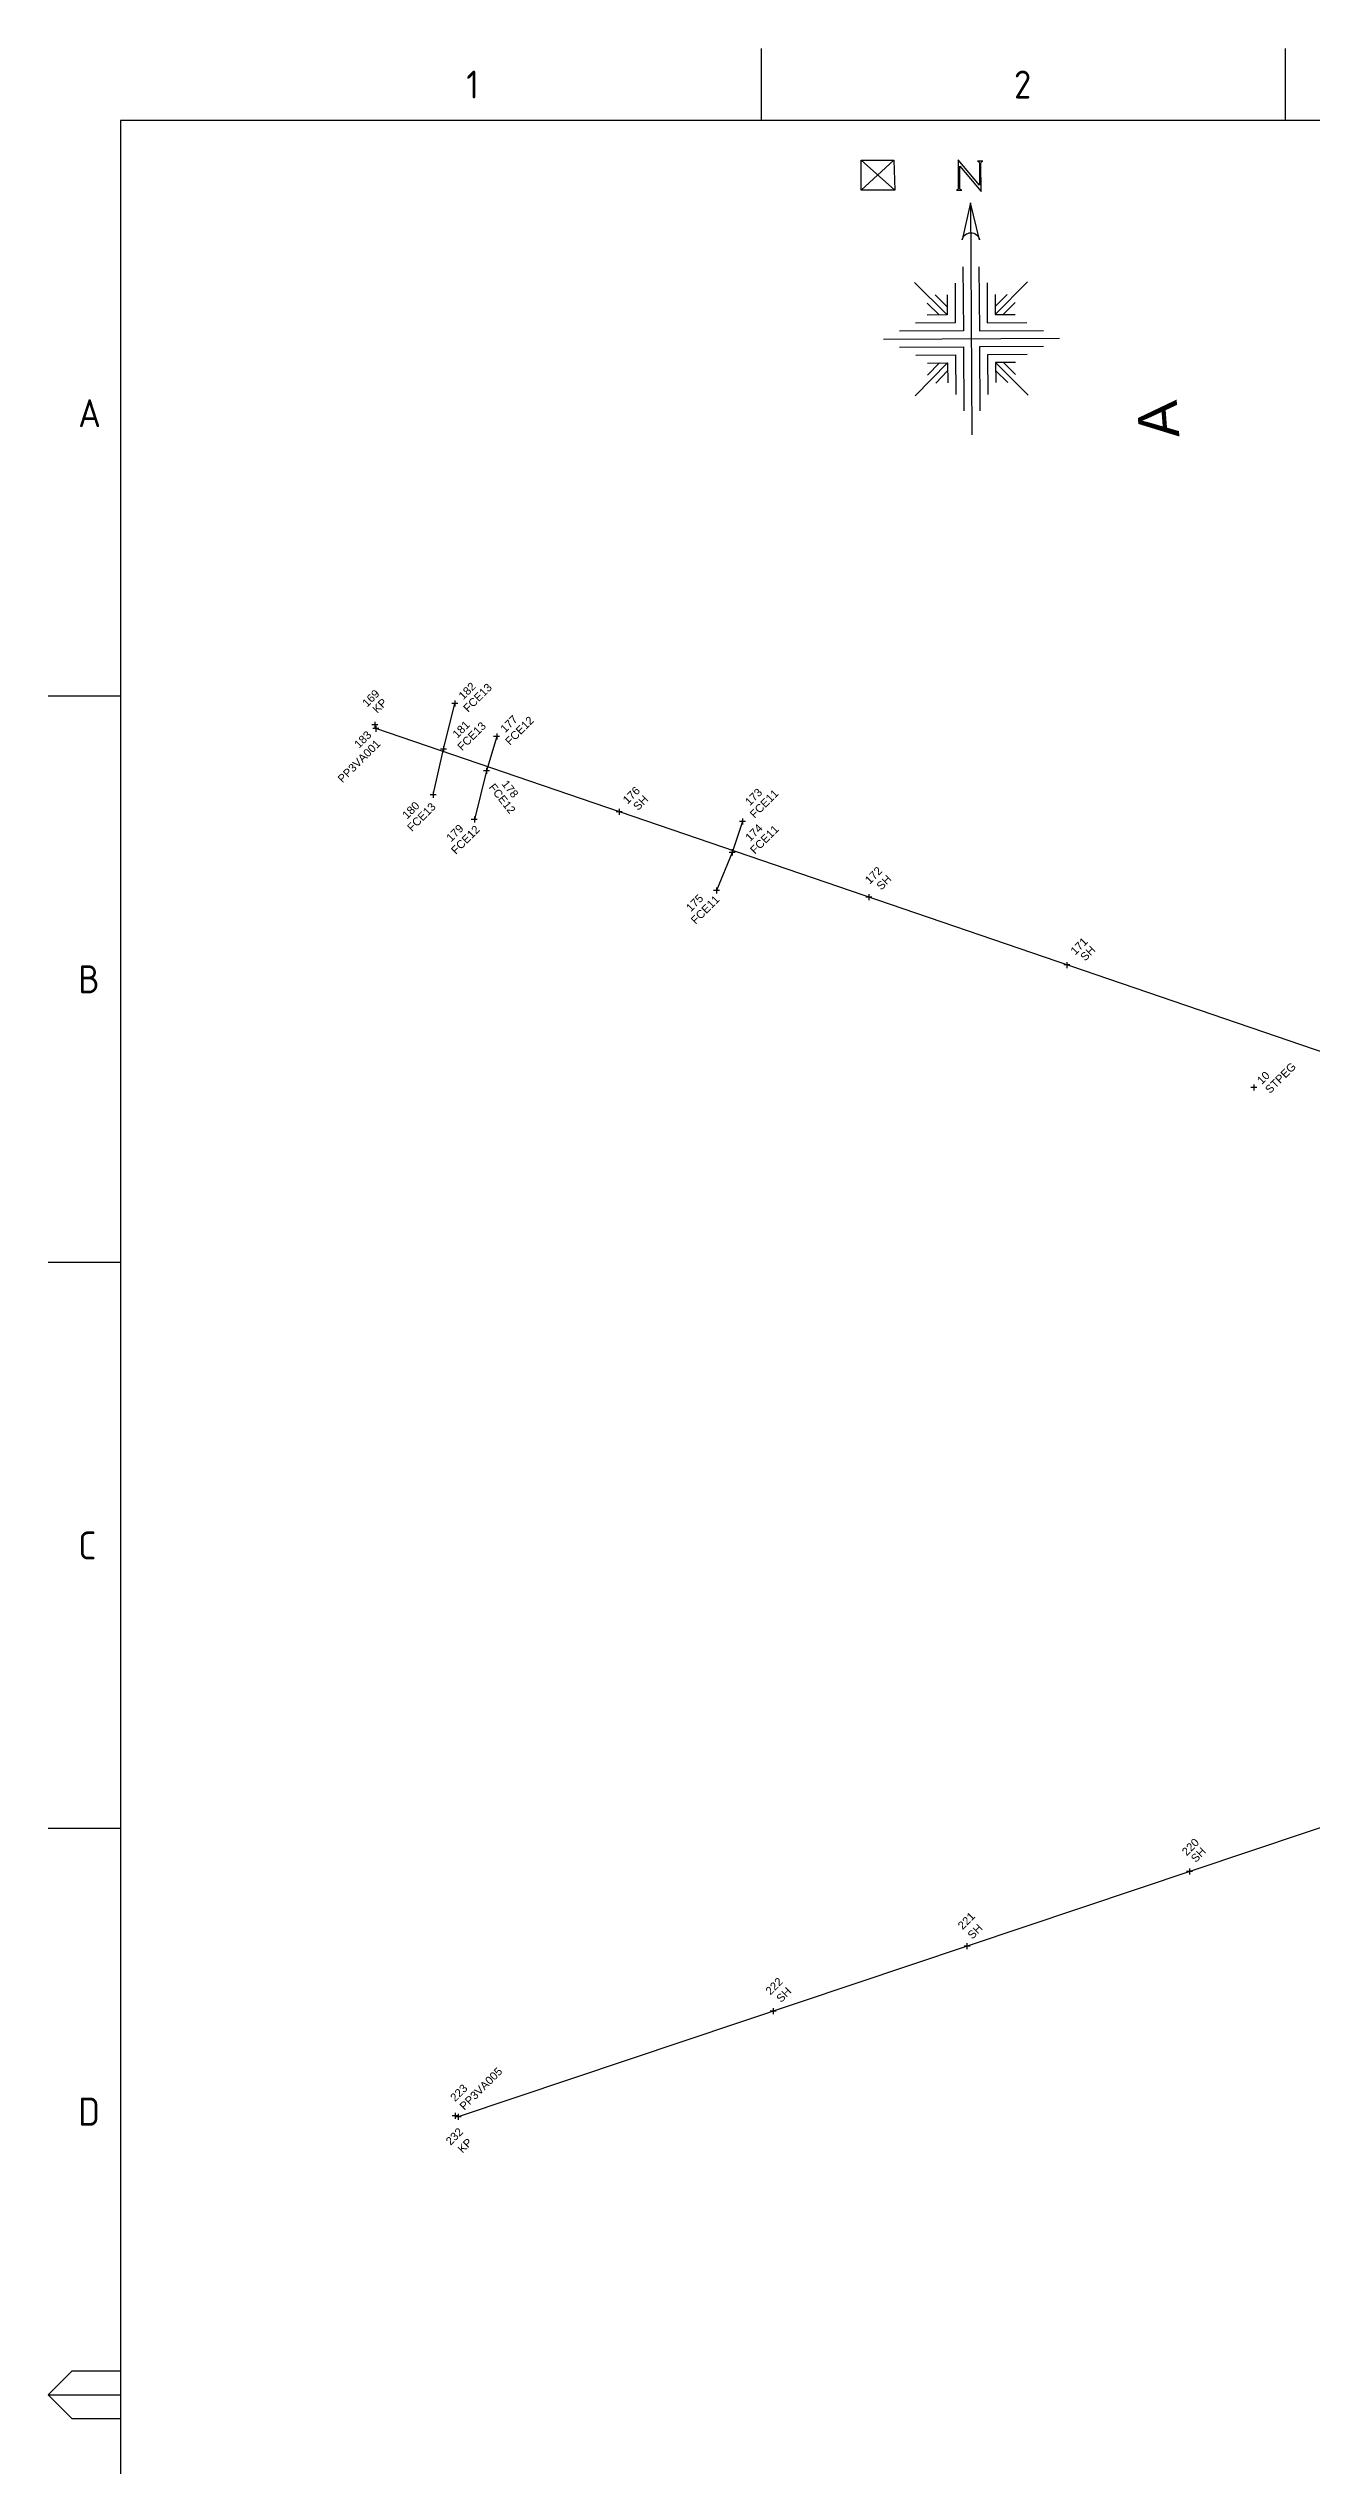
# Paper-space layout 'Survey' of a CAD drawing. Header units: metres, sheet in millimetres. Extents: x -21 to 813, y -3 to 583.
# Drawn here: x -20.5 to 137.4, y 281.3 to 583.4 of the extents above; entities that cross this region are included whole.
import ezdxf
from ezdxf.enums import TextEntityAlignment as Align

# ---------------------------------------------------------------- set-up
doc = ezdxf.new("R2010")
doc.units = ezdxf.units.M
doc.layers.get('0').update_dxf_attribs({"color": 6})
doc.layers.add('Notes', color=7, linetype='Continuous')
doc.layers.add('SupportsUG_SP_EXT', color=7, linetype='Continuous')
doc.layers.add('Viewports', color=6, linetype='Continuous', plot=False)
doc.styles.add('ARIAL', font='arial.ttf', dxfattribs={"height": 2})
doc.styles.add('iecARIAL', font='arial.ttf', dxfattribs={"height": 2})
doc.styles.add('iecISOCP', font='isocp.shx')
doc.styles.get("Standard").update_dxf_attribs({"font": 'arial.ttf'})
doc.linetypes.add('Cable 1A', pattern='A,7,-3,["/",Standard,S=1.5,R=0,X=-1.8,Y=-0.7],-0.001', length=10.001)

# ---------------------------------------------------------------- blocks, each defined once
blk = doc.blocks.new('A1_FRAME_TITLE')
at = {"layer": 'Notes', "linetype": 'Continuous'}
for p, q in [((89.14, 574.39), (89.14, 583.39)), ((154.65, 574.39), (154.65, 583.39)), ((9, 502.43), (0, 502.43)), ((8.99, 431.68), (0, 431.68)), ((8.99, 360.93), (0, 360.93)), ((0, 290.18), (3, 293.18)), ((3, 293.18), (8.99, 293.18)), ((0, 290.18), (9, 290.18)), ((3, 287.18), (0, 290.18)), ((8.99, 287.18), (3, 287.18))]:
    blk.add_line(p, q, dxfattribs=at)
at = {"layer": 'Notes', "color": 3, "linetype": 'Continuous'}
blk.add_line((9, 574.39), (9, 5.97), dxfattribs=at)
at = {"layer": 'Notes', "color": 3, "linetype": 'Continuous', "flags": 128}
for points in [[(149.5, 574.39), (9, 574.39)], [(824.37, 574.39), (149.5, 574.39)]]:
    blk.add_lwpolyline(points, dxfattribs=at)
blk.add_attdef('DRAFT_NUM', (29.9, 23.29), '', height=2.5, rotation=90)
at = {"layer": 'Notes', "color": 7, "style": 'iecISOCP'}
for s, p in [('1', (52.24, 577.12)), ('2', (120.7, 577.12)), ('A', (3.74, 536.06)), ('B', (3.74, 465.31)), ('C', (3.74, 394.56)), ('D', (3.74, 323.81))]:
    blk.add_text(s, height=3.5, dxfattribs=at).set_placement(p)
at = {"layer": 'Notes', "color": 7, "style": 'iecISOCP', "flags": 8}
blk.add_attdef('VERSION_NO', text='', height=2.5, rotation=90, dxfattribs=at).set_placement((302.04, 43.81), align=Align.MIDDLE_CENTER)
at = {"layer": 'Notes', "color": 7, "style": 'iecISOCP'}
for tag, p in [('CAP_NO', (513.19, 43.46)), ('IE_NUM', (513.05, 37.81)), ('REF_No_1', (335.24, 32.31)), ('REF_1', (362.52, 32.31)), ('GEN_WO', (441.71, 31.76)), ('HV_SWITCH', (513.46, 32.16)), ('REF_No_2', (335.24, 26.31)), ('REF_2', (362.52, 26.31)), ('OH_WO', (441.71, 25.81)), ('UBD_REF', (513.05, 25.83)), ('REF_No_3', (335.24, 20.31)), ('REF_3', (362.52, 20.31)), ('UG_WO', (441.71, 20.05)), ('GIS_MAP_No', (513.05, 20.04)), ('REF_No_4', (335.24, 14.31)), ('REF_4', (362.52, 14.31)), ('SUB_WO', (441.71, 13.81)), ('HV_OP_DIAG', (513.33, 14.2)), ('LGA', (512.95, 7.78))]:
    blk.add_attdef(tag, p, '', height=2.5, dxfattribs=at)
at = {"layer": 'Notes', "style": 'iecISOCP'}
for tag, p in [('T1', (684.37, 39.47)), ('T2', (684.37, 34.35)), ('T3', (684.37, 28.92)), ('T4', (684.37, 23.66)), ('T5', (684.37, 18.23)), ('T6', (684.37, 12.97))]:
    blk.add_attdef(tag, text='', height=3.5, dxfattribs=at).set_placement(p, align=Align.CENTER)
at = {"layer": 'Notes', "color": 7, "style": 'iecISOCP'}
for tag, p in [('scale', (567.76, 33.27)), ('DRAWN', (567.76, 24.93)), ('DATE', (567.76, 16.88)), ('CHD', (567.76, 8.37)), ('DESIGN', (605.62, 9.15))]:
    blk.add_attdef(tag, text='', height=2.5, dxfattribs=at).set_placement(p, align=Align.CENTER)
at = {"layer": 'Notes', "color": 4, "style": 'iecISOCP'}
blk.add_attdef('NUM', text='', height=7, dxfattribs=at).set_placement((792.37, 20.12), align=Align.MIDDLE_CENTER)
at = {"layer": 'Notes', "color": 1, "style": 'iecISOCP'}
blk.add_attdef('REV', text='', height=5, dxfattribs=at).set_placement((820.05, 17.1), align=Align.CENTER)
at = {"layer": 'Notes', "color": 7, "style": 'iecISOCP'}
for tag, p in [('NS', (790.71, 8.12)), ('SHTS', (805.41, 8.12))]:
    blk.add_attdef(tag, text='', height=2.5, dxfattribs=at).set_placement(p, align=Align.MIDDLE)
at = {"layer": 'Notes', "style": 'iecISOCP'}
blk.add_attdef('ExportID', (9.08, 2.39), '', height=2.5, dxfattribs=at)
at = {"layer": 'Notes', "style": 'iecISOCP', "flags": 1}
for tag, p in [('ProjectType', (14.17, -26.8)), ('ProjectNumber', (23.56, -26.82)), ('DrawingNumber', (35.51, -26.8)), ('ProjectDescription', (47.56, -26.83)), ('ExportDate', (60.28, -26.79)), ('ExportUserName', (69.15, -26.8)), ('DesignerCompanyName', (81.48, -26.79)), ('ExportAreaOfInterest', (97.1, -26.81)), ('GIS_SUCCESS', (112, -26.78)), ('CAD_SUCCESS', (121.79, -26.78)), ('DEPOTCODE', (132.11, -26.88)), ('ExportCategories', (140.08, -26.8)), ('Comments', (154.38, -26.88))]:
    blk.add_attdef(tag, p, '', height=1, dxfattribs=at)
blk = doc.blocks.new('NorthPnt 8 (NP8)')
at = {"color": 1, "linetype": 'Continuous'}
for points in [[(-1.76, 1.59), (-1.09, 1.59, -0.414214), (-1.33, 1.83), (-1.33, 4.58), (1.32, 1.41), (1.32, 4.95, -0.408188), (1.56, 5.18), (0.89, 5.18, -0.408188), (1.13, 4.95), (1.13, 2.2), (-1.52, 5.37), (-1.52, 1.83, -0.414214), (-1.76, 1.59)], [(-1.09, -4.63, -0.801248), (1.09, -4.63), (0, 0), (-1.09, -4.63)]]:
    blk.add_lwpolyline(points, format="xyb", dxfattribs=at)
for points in [[(0, 0), (0, -29)], [(-11, -17), (11, -17)]]:
    blk.add_lwpolyline(points, dxfattribs=at)
at = {"color": 8, "linetype": 'Continuous'}
for points in [[(-1, -8), (-1, -16), (-9, -16)], [(1, -8), (1, -16)], [(-3, -14), (-7.07, -9.93)], [(-2, -10.03), (-2, -15), (-6.96, -15)], [(-3, -11.5), (-3, -14), (-5.5, -14)], [(-3, -13), (-4.5, -11.5)], [(2, -10.03), (2, -15)], [(3, -14), (7.07, -9.93)], [(3, -11.5), (3, -14)], [(3, -13), (4.5, -11.5)], [(-4, -14), (-5.5, -12.5)], [(2, -15), (6.96, -15)], [(3, -14), (5.49, -14)], [(4, -14), (5.5, -12.5)], [(-9, -18), (-1, -18)], [(-1, -18), (-1, -26)], [(1, -16), (9, -16)], [(9, -18), (1, -18), (1, -26)], [(-3, -20), (-7.07, -24.07)], [(-6.96, -19), (-2, -19)], [(-5.5, -20), (-3, -20), (-3, -22.5)], [(-4, -20), (-5.5, -21.5)], [(-3, -21), (-4.5, -22.5)], [(-2, -19), (-2, -23.96)], [(6.96, -19), (2, -19), (2, -23.96)], [(3, -20), (7.07, -24.07)], [(5.49, -20), (3, -20), (3, -22.5)], [(3, -21), (4.5, -22.5)], [(4, -20), (5.5, -21.5)]]:
    blk.add_lwpolyline(points, dxfattribs=at)

psp = doc.layouts.new('Survey')

# ---------------------------------------------------------------- linework, layer by layer
at = {"layer": 'Notes', "linetype": 'Cable 1A'}
for p, q in [((28.86, 495.81), (30.26, 501.53)), ((27.53, 490.12), (28.86, 495.81)), ((35.49, 497.41), (34.22, 493.12)), ((34.22, 493.12), (32.7, 487.04)), ((66.21, 486.78), (64.93, 482.92)), ((64.93, 482.92), (62.96, 478.15))]:
    psp.add_line(p, q, dxfattribs=at)
at = {"layer": 'Notes'}
for p, q in [((30.26, 501.91), (30.26, 501.16)), ((20.24, 499.25), (20.24, 498.5)), ((20.38, 498.75), (20.38, 498)), ((28.86, 496.18), (28.86, 495.43)), ((35.49, 497.79), (35.49, 497.04)), ((34.22, 493.5), (34.22, 492.75)), ((27.53, 490.5), (27.53, 489.75)), ((32.7, 487.42), (32.7, 486.67)), ((50.79, 488.35), (50.79, 487.6)), ((66.21, 487.16), (66.21, 486.41)), ((64.93, 483.3), (64.93, 482.55)), ((62.96, 478.52), (62.96, 477.77)), ((81.99, 477.69), (81.99, 476.94)), ((106.75, 469.22), (106.75, 468.47)), ((130.13, 453.91), (130.13, 453.16)), ((122.09, 355.94), (122.09, 355.19)), ((94.27, 346.61), (94.27, 345.86)), ((70.06, 338.48), (70.06, 337.73)), ((30.29, 325.39), (30.29, 324.64)), ((30.69, 325.27), (30.69, 324.52))]:
    psp.add_line(p, q, dxfattribs=at)
at = {"layer": 'Notes', "ltscale": 10}
for p, q in [((142.59, 456.6), (20.38, 498.38)), ((189.75, 378.27), (30.69, 324.9))]:
    psp.add_line(p, q, dxfattribs=at)
at = {"layer": 'Notes'}
for points in [[(30.64, 501.53), (30.26, 501.53), (29.89, 501.53)], [(20.62, 498.87), (20.24, 498.87), (19.87, 498.87)], [(20.76, 498.38), (20.38, 498.38), (20.01, 498.38)], [(29.23, 495.81), (28.86, 495.81), (28.48, 495.81)], [(35.86, 497.41), (35.49, 497.41), (35.11, 497.41)], [(34.6, 493.12), (34.22, 493.12), (33.85, 493.12)], [(27.91, 490.12), (27.53, 490.12), (27.16, 490.12)], [(33.07, 487.04), (32.7, 487.04), (32.32, 487.04)], [(51.17, 487.98), (50.79, 487.98), (50.42, 487.98)], [(66.59, 486.78), (66.21, 486.78), (65.84, 486.78)], [(65.3, 482.92), (64.93, 482.92), (64.55, 482.92)], [(63.33, 478.15), (62.96, 478.15), (62.58, 478.15)], [(82.37, 477.31), (81.99, 477.31), (81.62, 477.31)], [(107.13, 468.85), (106.75, 468.85), (106.38, 468.85)], [(130.5, 453.53), (130.13, 453.53), (129.75, 453.53)], [(122.46, 355.57), (122.09, 355.57), (121.71, 355.57)], [(94.65, 346.23), (94.27, 346.23), (93.9, 346.23)], [(70.43, 338.11), (70.06, 338.11), (69.68, 338.11)], [(30.67, 325.02), (30.29, 325.02), (29.92, 325.02)], [(31.07, 324.9), (30.69, 324.9), (30.32, 324.9)]]:
    psp.add_lwpolyline(points, dxfattribs=at)
at = {"layer": 'Viewports'}
psp.add_lwpolyline([(81.05, 569.42), (85.12, 569.43), (85.24, 565.67), (81.04, 565.67)], close=True, dxfattribs=at)
at = {"layer": 'Viewports', "flags": 128}
for points in [[(81.04, 565.67), (85.12, 569.43)], [(81.05, 569.44), (85.24, 565.67)]]:
    psp.add_lwpolyline(points, dxfattribs=at)

# ---------------------------------------------------------------- block references
at = {"layer": 'Notes', "color": 4, "rotation": 0.3517534838119972}
psp.add_blockref('NorthPnt 8 (NP8)', (94.72, 564.1), dxfattribs=at)
at = {"layer": 'SupportsUG_SP_EXT'}
psp.add_blockref('A1_FRAME_TITLE', (-20.55, 0), dxfattribs=at)

# ---------------------------------------------------------------- texts
at = {"layer": 'Notes', "style": 'ARIAL'}
for s, rotation, p in [('169', 45, (19.29, 501.01)), ('KP', 45, (20.57, 500.23)), ('182', 45, (31.32, 501.92)), ('FCE13', 45, (31.92, 500.36)), ('181', 45, (30.57, 497.11)), ('FCE13', 45, (31.17, 495.55)), ('177', 45, (36.55, 497.8)), ('FCE12', 45, (37.15, 496.24)), ('PP3VA001', 45, (16.22, 491.55)), ('183', 45, (18.28, 495.85)), ('FCE12', 308.458, (34.44, 491.03)), ('178', 308.458, (36.06, 491.45)), ('176', 45, (51.85, 488.89)), ('SH', 45, (53.15, 488.08)), ('173', 45, (67.13, 488.67)), ('FCE11', 45, (67.73, 487.11)), ('180', 45, (24.29, 487.01)), ('FCE13', 45, (24.89, 485.45)), ('179', 45, (29.79, 484.17)), ('174', 45, (67.17, 484.2)), ('FCE12', 45, (30.39, 482.61)), ('FCE11', 45, (67.77, 482.64)), ('172', 45, (82.11, 478.88)), ('175', 45, (59.76, 475.43)), ('FCE11', 45, (60.36, 473.87)), ('SH', 45, (83.56, 478.13)), ('171', 45, (107.81, 470.03)), ('SH', 45, (109.04, 469.27)), ('STPEG', 45, (132.14, 452.71)), ('10', 45, (131.12, 453.85)), ('220', 45, (121.73, 357.46)), ('SH', 45, (122.86, 356.61)), ('221', 45, (93.73, 348.23)), ('SH', 45, (94.94, 347.04)), ('222', 45, (69.7, 340.06)), ('SH', 45, (71.04, 339.12)), ('PP3VA005', 45, (31.46, 325.66)), ('223', 45, (30.29, 326.74)), ('232', 45, (29.73, 321.29)), ('KP', 45, (31.22, 320.3))]:
    psp.add_text(s, height=1, rotation=rotation, dxfattribs=at).set_placement(p)
at = {"layer": 'Notes', "color": 1, "insert": (115.84, 534.49), "char_height": 5, "attachment_point": 1, "rotation": 94.3482, "style": 'iecARIAL'}
psp.add_mtext_dynamic_manual_height_columns('A', width=1.1354, gutter_width=4, heights=[0], dxfattribs=at)

doc.saveas('drawing.dxf')
